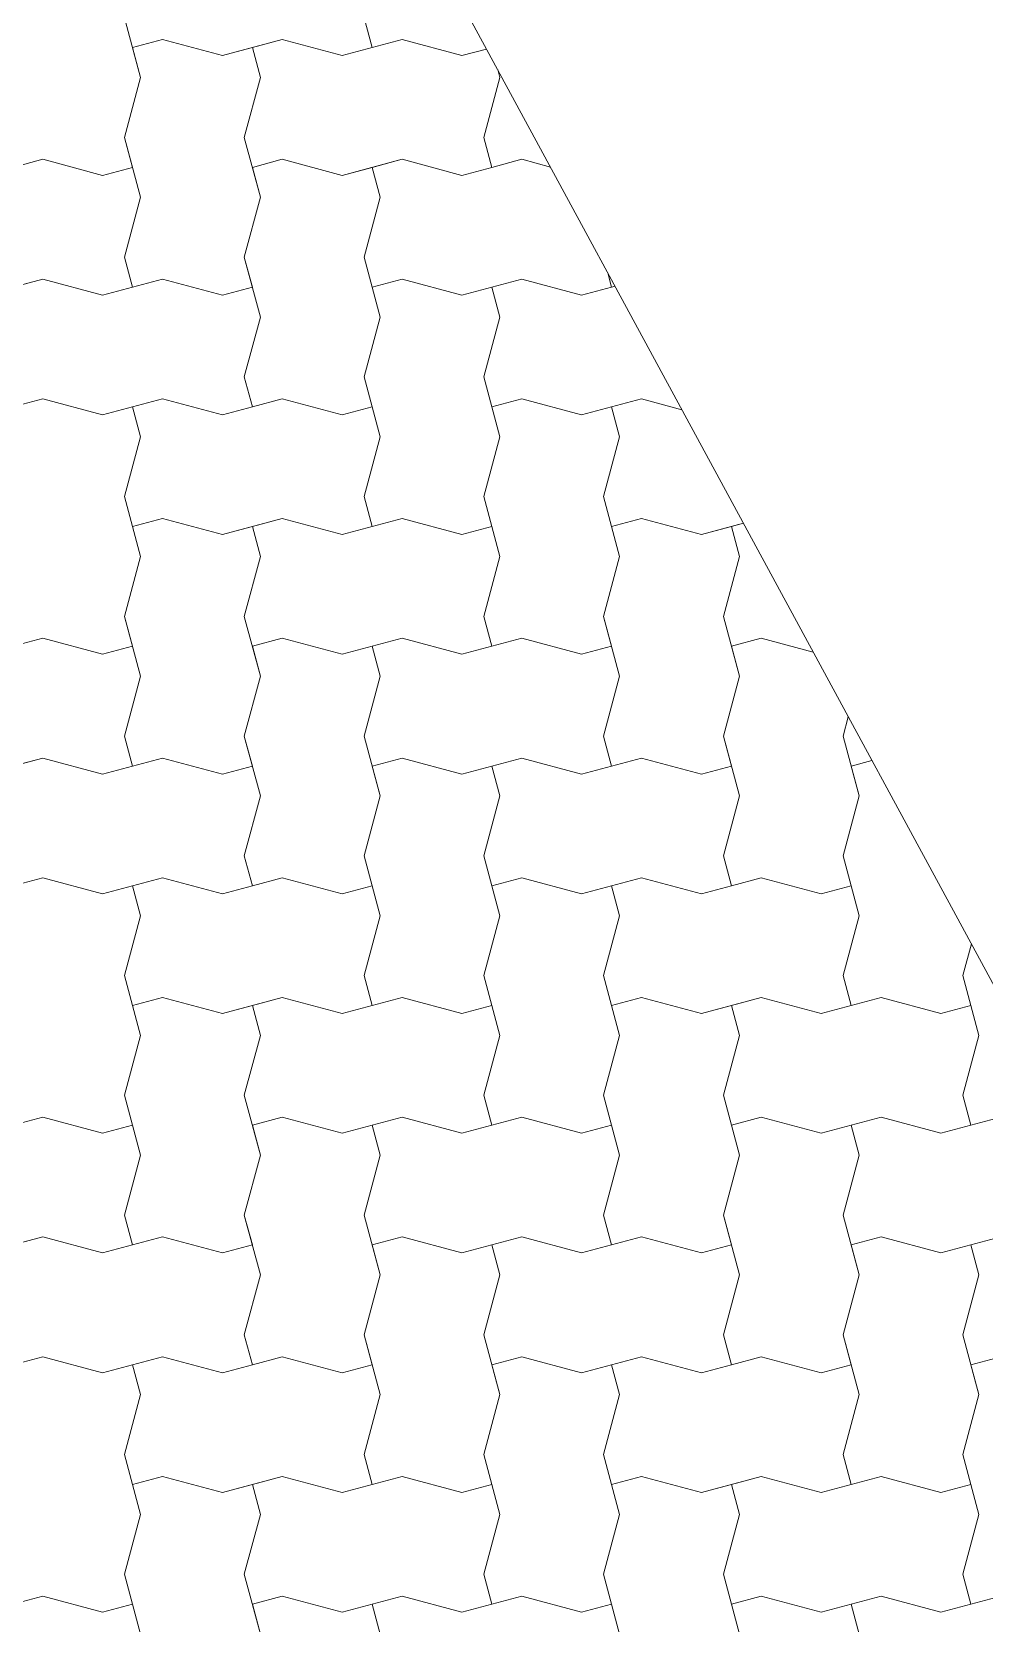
# Model space of a CAD drawing. Header units: metres. Extents: x -111189 to -108577, y -72951 to -72647.
# Drawn here: x -111167.142 to -111166.347, y -72941.789 to -72940.46 of the extents above; entities that cross this region are included whole.
import ezdxf

# ---------------------------------------------------------------- set-up
doc = ezdxf.new("R2010")
doc.units = ezdxf.units.M
doc.header["$MEASUREMENT"] = 0
doc.set_wipeout_variables(frame=1)
doc.linetypes.add('Wipeout_Contour', pattern=[1, 0, -1])
doc.layers.add('02 - PASSEIOS', color=7, linetype='Continuous')

# ---------------------------------------------------------------- blocks, each defined once
blk = doc.blocks.new('*X25', base_point=(-110957.0649, -73026.2797))
at = {"layer": '02 - PASSEIOS', "color": 253, "linetype": 'Continuous', "lineweight": 9}
for p, q in [((-111167.0649, -72940.448), (-111167.0515, -72940.498)), ((-111166.8649, -72940.448), (-111166.8582, -72940.473)), ((-111167.0332, -72940.4663), (-111167.0582, -72940.473)), ((-111167.0332, -72940.4663), (-111167.0582, -72940.473)), ((-111167.0332, -72940.4663), (-111166.9832, -72940.4797)), ((-111167.0332, -72940.4663), (-111166.9832, -72940.4797)), ((-111166.9832, -72940.4797), (-111166.9332, -72940.4663)), ((-111166.9332, -72940.4663), (-111166.9582, -72940.473)), ((-111166.9332, -72940.4663), (-111166.8832, -72940.4797)), ((-111166.9332, -72940.4663), (-111166.8832, -72940.4797)), ((-111166.8332, -72940.4663), (-111166.8582, -72940.473)), ((-111166.8332, -72940.4663), (-111166.7832, -72940.4797)), ((-111167.0515, -72940.498), (-111167.0582, -72940.473)), ((-111166.9832, -72940.4797), (-111166.9582, -72940.473)), ((-111166.9515, -72940.498), (-111166.9582, -72940.473)), ((-111166.8832, -72940.4797), (-111166.8582, -72940.473)), ((-111166.8832, -72940.4797), (-111166.8582, -72940.473)), ((-111166.7832, -72940.4797), (-111166.7626, -72940.4742)), ((-111166.7533, -72940.4914), (-111166.7515, -72940.498)), ((-111167.0515, -72940.498), (-111167.0649, -72940.548)), ((-111167.0515, -72940.498), (-111167.0649, -72940.548)), ((-111166.9515, -72940.498), (-111166.9649, -72940.548)), ((-111166.7515, -72940.498), (-111166.7649, -72940.548)), ((-111167.0649, -72940.548), (-111167.0582, -72940.573)), ((-111167.0649, -72940.548), (-111167.0515, -72940.598)), ((-111166.9649, -72940.548), (-111166.9515, -72940.598)), ((-111166.7649, -72940.548), (-111166.7582, -72940.573)), ((-111167.1332, -72940.5663), (-111167.1582, -72940.573)), ((-111167.1332, -72940.5663), (-111167.0832, -72940.5797)), ((-111167.0832, -72940.5797), (-111167.0582, -72940.573)), ((-111166.9332, -72940.5663), (-111166.9582, -72940.573)), ((-111166.9332, -72940.5663), (-111166.9582, -72940.573)), ((-111166.9515, -72940.598), (-111166.9582, -72940.573)), ((-111166.9332, -72940.5663), (-111166.8832, -72940.5797)), ((-111166.9332, -72940.5663), (-111166.8832, -72940.5797)), ((-111166.8832, -72940.5797), (-111166.8332, -72940.5663)), ((-111166.8832, -72940.5797), (-111166.8582, -72940.573)), ((-111166.8332, -72940.5663), (-111166.8582, -72940.573)), ((-111166.8515, -72940.598), (-111166.8582, -72940.573)), ((-111166.8332, -72940.5663), (-111166.7832, -72940.5797)), ((-111166.8332, -72940.5663), (-111166.7832, -72940.5797)), ((-111166.7832, -72940.5797), (-111166.7582, -72940.573)), ((-111166.7832, -72940.5797), (-111166.7582, -72940.573)), ((-111166.7332, -72940.5663), (-111166.7582, -72940.573)), ((-111166.7332, -72940.5663), (-111166.7092, -72940.5728)), ((-111167.0515, -72940.598), (-111167.0649, -72940.648)), ((-111166.9515, -72940.598), (-111166.9649, -72940.648)), ((-111166.9515, -72940.598), (-111166.9649, -72940.648)), ((-111166.8515, -72940.598), (-111166.8649, -72940.648)), ((-111167.0649, -72940.648), (-111167.0582, -72940.673)), ((-111166.9649, -72940.648), (-111166.9582, -72940.673)), ((-111166.9649, -72940.648), (-111166.9515, -72940.698)), ((-111166.8649, -72940.648), (-111166.8515, -72940.698)), ((-111167.1832, -72940.6797), (-111167.1332, -72940.6663)), ((-111167.1332, -72940.6663), (-111167.1582, -72940.673)), ((-111167.1332, -72940.6663), (-111167.0832, -72940.6797)), ((-111167.1332, -72940.6663), (-111167.0832, -72940.6797)), ((-111167.0332, -72940.6663), (-111167.0582, -72940.673)), ((-111167.0332, -72940.6663), (-111166.9832, -72940.6797)), ((-111166.8332, -72940.6663), (-111166.8582, -72940.673)), ((-111166.8332, -72940.6663), (-111166.8582, -72940.673)), ((-111166.8332, -72940.6663), (-111166.7832, -72940.6797)), ((-111166.8332, -72940.6663), (-111166.7832, -72940.6797)), ((-111166.7832, -72940.6797), (-111166.7332, -72940.6663)), ((-111166.7332, -72940.6663), (-111166.7582, -72940.673)), ((-111166.7332, -72940.6663), (-111166.6832, -72940.6797)), ((-111166.7332, -72940.6663), (-111166.6832, -72940.6797)), ((-111166.6614, -72940.661), (-111166.6582, -72940.673)), ((-111167.0832, -72940.6797), (-111167.0582, -72940.673)), ((-111167.0832, -72940.6797), (-111167.0582, -72940.673)), ((-111166.9832, -72940.6797), (-111166.9582, -72940.673)), ((-111166.8515, -72940.698), (-111166.8582, -72940.673)), ((-111166.7832, -72940.6797), (-111166.7582, -72940.673)), ((-111166.7515, -72940.698), (-111166.7582, -72940.673)), ((-111166.6832, -72940.6797), (-111166.6582, -72940.673)), ((-111166.6832, -72940.6797), (-111166.6582, -72940.673)), ((-111166.6553, -72940.6723), (-111166.6582, -72940.673)), ((-111166.9515, -72940.698), (-111166.9649, -72940.748)), ((-111166.8515, -72940.698), (-111166.8649, -72940.748)), ((-111166.8515, -72940.698), (-111166.8649, -72940.748)), ((-111166.7515, -72940.698), (-111166.7649, -72940.748)), ((-111166.9649, -72940.748), (-111166.9582, -72940.773)), ((-111166.8649, -72940.748), (-111166.8582, -72940.773)), ((-111166.8649, -72940.748), (-111166.8515, -72940.798)), ((-111166.7649, -72940.748), (-111166.7515, -72940.798)), ((-111167.1332, -72940.7663), (-111167.1582, -72940.773)), ((-111167.1332, -72940.7663), (-111167.1582, -72940.773)), ((-111167.1332, -72940.7663), (-111167.0832, -72940.7797)), ((-111167.1332, -72940.7663), (-111167.0832, -72940.7797)), ((-111167.0832, -72940.7797), (-111167.0332, -72940.7663)), ((-111167.0832, -72940.7797), (-111167.0582, -72940.773)), ((-111167.0332, -72940.7663), (-111167.0582, -72940.773)), ((-111167.0515, -72940.798), (-111167.0582, -72940.773)), ((-111167.0332, -72940.7663), (-111166.9832, -72940.7797)), ((-111167.0332, -72940.7663), (-111166.9832, -72940.7797)), ((-111166.9832, -72940.7797), (-111166.9582, -72940.773)), ((-111166.9832, -72940.7797), (-111166.9582, -72940.773)), ((-111166.9332, -72940.7663), (-111166.9582, -72940.773)), ((-111166.9332, -72940.7663), (-111166.8832, -72940.7797)), ((-111166.8832, -72940.7797), (-111166.8582, -72940.773)), ((-111166.7332, -72940.7663), (-111166.7582, -72940.773)), ((-111166.7332, -72940.7663), (-111166.7582, -72940.773)), ((-111166.7515, -72940.798), (-111166.7582, -72940.773)), ((-111166.7332, -72940.7663), (-111166.6832, -72940.7797)), ((-111166.7332, -72940.7663), (-111166.6832, -72940.7797)), ((-111166.6832, -72940.7797), (-111166.6332, -72940.7663)), ((-111166.6832, -72940.7797), (-111166.6582, -72940.773)), ((-111166.6332, -72940.7663), (-111166.6582, -72940.773)), ((-111166.6515, -72940.798), (-111166.6582, -72940.773)), ((-111166.6332, -72940.7663), (-111166.5995, -72940.7754)), ((-111166.6332, -72940.7663), (-111166.5995, -72940.7754)), ((-111167.0515, -72940.798), (-111167.0649, -72940.848)), ((-111166.8515, -72940.798), (-111166.8649, -72940.848)), ((-111166.7515, -72940.798), (-111166.7649, -72940.848)), ((-111166.7515, -72940.798), (-111166.7649, -72940.848)), ((-111166.6515, -72940.798), (-111166.6649, -72940.848)), ((-111167.0649, -72940.848), (-111167.0515, -72940.898)), ((-111166.8649, -72940.848), (-111166.8582, -72940.873)), ((-111166.7649, -72940.848), (-111166.7582, -72940.873)), ((-111166.7649, -72940.848), (-111166.7515, -72940.898)), ((-111166.6649, -72940.848), (-111166.6515, -72940.898)), ((-111167.0332, -72940.8663), (-111167.0582, -72940.873)), ((-111167.0332, -72940.8663), (-111167.0582, -72940.873)), ((-111167.0332, -72940.8663), (-111166.9832, -72940.8797)), ((-111167.0332, -72940.8663), (-111166.9832, -72940.8797)), ((-111166.9832, -72940.8797), (-111166.9332, -72940.8663)), ((-111166.9332, -72940.8663), (-111166.9582, -72940.873)), ((-111166.9332, -72940.8663), (-111166.8832, -72940.8797)), ((-111166.9332, -72940.8663), (-111166.8832, -72940.8797)), ((-111166.8332, -72940.8663), (-111166.8582, -72940.873)), ((-111166.8332, -72940.8663), (-111166.7832, -72940.8797)), ((-111166.6332, -72940.8663), (-111166.6582, -72940.873)), ((-111166.6332, -72940.8663), (-111166.6582, -72940.873)), ((-111166.6332, -72940.8663), (-111166.5832, -72940.8797)), ((-111166.6332, -72940.8663), (-111166.5832, -72940.8797)), ((-111167.0515, -72940.898), (-111167.0582, -72940.873)), ((-111166.9832, -72940.8797), (-111166.9582, -72940.873)), ((-111166.9515, -72940.898), (-111166.9582, -72940.873)), ((-111166.8832, -72940.8797), (-111166.8582, -72940.873)), ((-111166.8832, -72940.8797), (-111166.8582, -72940.873)), ((-111166.7832, -72940.8797), (-111166.7582, -72940.873)), ((-111166.6515, -72940.898), (-111166.6582, -72940.873)), ((-111166.5832, -72940.8797), (-111166.5481, -72940.8703)), ((-111166.5832, -72940.8797), (-111166.5582, -72940.873)), ((-111166.5481, -72940.8703), (-111166.5582, -72940.873)), ((-111166.5515, -72940.898), (-111166.5582, -72940.873)), ((-111167.0515, -72940.898), (-111167.0649, -72940.948)), ((-111167.0515, -72940.898), (-111167.0649, -72940.948)), ((-111166.9515, -72940.898), (-111166.9649, -72940.948)), ((-111166.7515, -72940.898), (-111166.7649, -72940.948)), ((-111166.6515, -72940.898), (-111166.6649, -72940.948)), ((-111166.6515, -72940.898), (-111166.6649, -72940.948)), ((-111166.5515, -72940.898), (-111166.5649, -72940.948)), ((-111167.0649, -72940.948), (-111167.0582, -72940.973)), ((-111167.0649, -72940.948), (-111167.0515, -72940.998)), ((-111166.9649, -72940.948), (-111166.9515, -72940.998)), ((-111166.7649, -72940.948), (-111166.7582, -72940.973)), ((-111166.6649, -72940.948), (-111166.6582, -72940.973)), ((-111166.6649, -72940.948), (-111166.6515, -72940.998)), ((-111166.5649, -72940.948), (-111166.5515, -72940.998)), ((-111167.1332, -72940.9663), (-111167.1582, -72940.973)), ((-111167.1332, -72940.9663), (-111167.0832, -72940.9797)), ((-111167.0832, -72940.9797), (-111167.0582, -72940.973)), ((-111166.9332, -72940.9663), (-111166.9582, -72940.973)), ((-111166.9332, -72940.9663), (-111166.9582, -72940.973)), ((-111166.9515, -72940.998), (-111166.9582, -72940.973)), ((-111166.9332, -72940.9663), (-111166.8832, -72940.9797)), ((-111166.9332, -72940.9663), (-111166.8832, -72940.9797)), ((-111166.8832, -72940.9797), (-111166.8332, -72940.9663)), ((-111166.8832, -72940.9797), (-111166.8582, -72940.973)), ((-111166.8332, -72940.9663), (-111166.8582, -72940.973)), ((-111166.8515, -72940.998), (-111166.8582, -72940.973)), ((-111166.8332, -72940.9663), (-111166.7832, -72940.9797)), ((-111166.8332, -72940.9663), (-111166.7832, -72940.9797)), ((-111166.7832, -72940.9797), (-111166.7582, -72940.973)), ((-111166.7832, -72940.9797), (-111166.7582, -72940.973)), ((-111166.7332, -72940.9663), (-111166.7582, -72940.973)), ((-111166.7332, -72940.9663), (-111166.6832, -72940.9797)), ((-111166.6832, -72940.9797), (-111166.6582, -72940.973)), ((-111166.5332, -72940.9663), (-111166.5582, -72940.973)), ((-111166.5332, -72940.9663), (-111166.5582, -72940.973)), ((-111166.5515, -72940.998), (-111166.5582, -72940.973)), ((-111166.5332, -72940.9663), (-111166.4898, -72940.978)), ((-111166.5332, -72940.9663), (-111166.4898, -72940.978)), ((-111167.0515, -72940.998), (-111167.0649, -72941.048)), ((-111166.9515, -72940.998), (-111166.9649, -72941.048)), ((-111166.9515, -72940.998), (-111166.9649, -72941.048)), ((-111166.8515, -72940.998), (-111166.8649, -72941.048)), ((-111166.6515, -72940.998), (-111166.6649, -72941.048)), ((-111166.5515, -72940.998), (-111166.5649, -72941.048)), ((-111166.5515, -72940.998), (-111166.5649, -72941.048)), ((-111166.4606, -72941.0319), (-111166.4649, -72941.048)), ((-111167.0649, -72941.048), (-111167.0582, -72941.073)), ((-111166.9649, -72941.048), (-111166.9582, -72941.073)), ((-111166.9649, -72941.048), (-111166.9515, -72941.098)), ((-111166.8649, -72941.048), (-111166.8515, -72941.098)), ((-111166.6649, -72941.048), (-111166.6582, -72941.073)), ((-111166.5649, -72941.048), (-111166.5582, -72941.073)), ((-111166.5649, -72941.048), (-111166.5515, -72941.098)), ((-111166.4649, -72941.048), (-111166.4515, -72941.098)), ((-111167.1832, -72941.0797), (-111167.1332, -72941.0663)), ((-111167.1332, -72941.0663), (-111167.1582, -72941.073)), ((-111167.1332, -72941.0663), (-111167.0832, -72941.0797)), ((-111167.1332, -72941.0663), (-111167.0832, -72941.0797)), ((-111167.0332, -72941.0663), (-111167.0582, -72941.073)), ((-111167.0332, -72941.0663), (-111166.9832, -72941.0797)), ((-111166.8332, -72941.0663), (-111166.8582, -72941.073)), ((-111166.8332, -72941.0663), (-111166.8582, -72941.073)), ((-111166.8332, -72941.0663), (-111166.7832, -72941.0797)), ((-111166.8332, -72941.0663), (-111166.7832, -72941.0797)), ((-111166.7832, -72941.0797), (-111166.7332, -72941.0663)), ((-111166.7332, -72941.0663), (-111166.7582, -72941.073)), ((-111166.7332, -72941.0663), (-111166.6832, -72941.0797)), ((-111166.7332, -72941.0663), (-111166.6832, -72941.0797)), ((-111166.6332, -72941.0663), (-111166.6582, -72941.073)), ((-111166.6332, -72941.0663), (-111166.5832, -72941.0797)), ((-111167.0832, -72941.0797), (-111167.0582, -72941.073)), ((-111167.0832, -72941.0797), (-111167.0582, -72941.073)), ((-111166.9832, -72941.0797), (-111166.9582, -72941.073)), ((-111166.8515, -72941.098), (-111166.8582, -72941.073)), ((-111166.7832, -72941.0797), (-111166.7582, -72941.073)), ((-111166.7515, -72941.098), (-111166.7582, -72941.073)), ((-111166.6832, -72941.0797), (-111166.6582, -72941.073)), ((-111166.6832, -72941.0797), (-111166.6582, -72941.073)), ((-111166.5832, -72941.0797), (-111166.5582, -72941.073)), ((-111166.4408, -72941.0684), (-111166.4582, -72941.073)), ((-111166.4408, -72941.0684), (-111166.4582, -72941.073)), ((-111166.4515, -72941.098), (-111166.4582, -72941.073)), ((-111166.9515, -72941.098), (-111166.9649, -72941.148)), ((-111166.8515, -72941.098), (-111166.8649, -72941.148)), ((-111166.8515, -72941.098), (-111166.8649, -72941.148)), ((-111166.7515, -72941.098), (-111166.7649, -72941.148)), ((-111166.5515, -72941.098), (-111166.5649, -72941.148)), ((-111166.4515, -72941.098), (-111166.4649, -72941.148)), ((-111166.4515, -72941.098), (-111166.4649, -72941.148)), ((-111166.9649, -72941.148), (-111166.9582, -72941.173)), ((-111166.8649, -72941.148), (-111166.8582, -72941.173)), ((-111166.8649, -72941.148), (-111166.8515, -72941.198)), ((-111166.7649, -72941.148), (-111166.7515, -72941.198)), ((-111166.5649, -72941.148), (-111166.5582, -72941.173)), ((-111166.4649, -72941.148), (-111166.4582, -72941.173)), ((-111166.4649, -72941.148), (-111166.4515, -72941.198)), ((-111167.1332, -72941.1663), (-111167.1582, -72941.173)), ((-111167.1332, -72941.1663), (-111167.1582, -72941.173)), ((-111167.1332, -72941.1663), (-111167.0832, -72941.1797)), ((-111167.1332, -72941.1663), (-111167.0832, -72941.1797)), ((-111167.0832, -72941.1797), (-111167.0332, -72941.1663)), ((-111167.0332, -72941.1663), (-111167.0582, -72941.173)), ((-111167.0332, -72941.1663), (-111166.9832, -72941.1797)), ((-111167.0332, -72941.1663), (-111166.9832, -72941.1797)), ((-111166.9332, -72941.1663), (-111166.9582, -72941.173)), ((-111166.9332, -72941.1663), (-111166.8832, -72941.1797)), ((-111166.7332, -72941.1663), (-111166.7582, -72941.173)), ((-111166.7332, -72941.1663), (-111166.7582, -72941.173)), ((-111166.7332, -72941.1663), (-111166.6832, -72941.1797)), ((-111166.7332, -72941.1663), (-111166.6832, -72941.1797)), ((-111166.6832, -72941.1797), (-111166.6332, -72941.1663)), ((-111166.6332, -72941.1663), (-111166.6582, -72941.173)), ((-111166.6332, -72941.1663), (-111166.5832, -72941.1797)), ((-111166.6332, -72941.1663), (-111166.5832, -72941.1797)), ((-111166.5332, -72941.1663), (-111166.5582, -72941.173)), ((-111166.5332, -72941.1663), (-111166.4832, -72941.1797)), ((-111167.0832, -72941.1797), (-111167.0582, -72941.173)), ((-111167.0515, -72941.198), (-111167.0582, -72941.173)), ((-111166.9832, -72941.1797), (-111166.9582, -72941.173)), ((-111166.9832, -72941.1797), (-111166.9582, -72941.173)), ((-111166.8832, -72941.1797), (-111166.8582, -72941.173)), ((-111166.7515, -72941.198), (-111166.7582, -72941.173)), ((-111166.6832, -72941.1797), (-111166.6582, -72941.173)), ((-111166.6515, -72941.198), (-111166.6582, -72941.173)), ((-111166.5832, -72941.1797), (-111166.5582, -72941.173)), ((-111166.5832, -72941.1797), (-111166.5582, -72941.173)), ((-111166.4832, -72941.1797), (-111166.4582, -72941.173)), ((-111167.0515, -72941.198), (-111167.0649, -72941.248)), ((-111166.8515, -72941.198), (-111166.8649, -72941.248)), ((-111166.7515, -72941.198), (-111166.7649, -72941.248)), ((-111166.7515, -72941.198), (-111166.7649, -72941.248)), ((-111166.6515, -72941.198), (-111166.6649, -72941.248)), ((-111166.4515, -72941.198), (-111166.4649, -72941.248)), ((-111166.3578, -72941.2216), (-111166.3649, -72941.248)), ((-111166.3578, -72941.2216), (-111166.3649, -72941.248)), ((-111167.0649, -72941.248), (-111167.0515, -72941.298)), ((-111166.8649, -72941.248), (-111166.8582, -72941.273)), ((-111166.7649, -72941.248), (-111166.7582, -72941.273)), ((-111166.7649, -72941.248), (-111166.7515, -72941.298)), ((-111166.6649, -72941.248), (-111166.6515, -72941.298)), ((-111166.4649, -72941.248), (-111166.4582, -72941.273)), ((-111166.3649, -72941.248), (-111166.3582, -72941.273)), ((-111166.3649, -72941.248), (-111166.3515, -72941.298)), ((-111167.0332, -72941.2663), (-111167.0582, -72941.273)), ((-111167.0332, -72941.2663), (-111167.0582, -72941.273)), ((-111167.0515, -72941.298), (-111167.0582, -72941.273)), ((-111167.0332, -72941.2663), (-111166.9832, -72941.2797)), ((-111167.0332, -72941.2663), (-111166.9832, -72941.2797)), ((-111166.9832, -72941.2797), (-111166.9332, -72941.2663)), ((-111166.9832, -72941.2797), (-111166.9582, -72941.273)), ((-111166.9332, -72941.2663), (-111166.9582, -72941.273)), ((-111166.9515, -72941.298), (-111166.9582, -72941.273)), ((-111166.9332, -72941.2663), (-111166.8832, -72941.2797)), ((-111166.9332, -72941.2663), (-111166.8832, -72941.2797)), ((-111166.8832, -72941.2797), (-111166.8582, -72941.273)), ((-111166.8832, -72941.2797), (-111166.8582, -72941.273)), ((-111166.8332, -72941.2663), (-111166.8582, -72941.273)), ((-111166.8332, -72941.2663), (-111166.7832, -72941.2797)), ((-111166.7832, -72941.2797), (-111166.7582, -72941.273)), ((-111166.6332, -72941.2663), (-111166.6582, -72941.273)), ((-111166.6332, -72941.2663), (-111166.6582, -72941.273)), ((-111166.6515, -72941.298), (-111166.6582, -72941.273)), ((-111166.6332, -72941.2663), (-111166.5832, -72941.2797)), ((-111166.6332, -72941.2663), (-111166.5832, -72941.2797)), ((-111166.5832, -72941.2797), (-111166.5332, -72941.2663)), ((-111166.5832, -72941.2797), (-111166.5582, -72941.273)), ((-111166.5332, -72941.2663), (-111166.5582, -72941.273)), ((-111166.5515, -72941.298), (-111166.5582, -72941.273)), ((-111166.5332, -72941.2663), (-111166.4832, -72941.2797)), ((-111166.5332, -72941.2663), (-111166.4832, -72941.2797)), ((-111166.4832, -72941.2797), (-111166.4582, -72941.273)), ((-111166.4832, -72941.2797), (-111166.4582, -72941.273)), ((-111166.4332, -72941.2663), (-111166.4582, -72941.273)), ((-111166.4332, -72941.2663), (-111166.3832, -72941.2797)), ((-111166.3832, -72941.2797), (-111166.3582, -72941.273)), ((-111167.0515, -72941.298), (-111167.0649, -72941.348)), ((-111167.0515, -72941.298), (-111167.0649, -72941.348)), ((-111166.9515, -72941.298), (-111166.9649, -72941.348)), ((-111166.7515, -72941.298), (-111166.7649, -72941.348)), ((-111166.6515, -72941.298), (-111166.6649, -72941.348)), ((-111166.6515, -72941.298), (-111166.6649, -72941.348)), ((-111166.5515, -72941.298), (-111166.5649, -72941.348)), ((-111166.3515, -72941.298), (-111166.3649, -72941.348)), ((-111167.0649, -72941.348), (-111167.0582, -72941.373)), ((-111167.0649, -72941.348), (-111167.0515, -72941.398)), ((-111166.9649, -72941.348), (-111166.9515, -72941.398)), ((-111166.7649, -72941.348), (-111166.7582, -72941.373)), ((-111166.6649, -72941.348), (-111166.6582, -72941.373)), ((-111166.6649, -72941.348), (-111166.6515, -72941.398)), ((-111166.5649, -72941.348), (-111166.5515, -72941.398)), ((-111166.3649, -72941.348), (-111166.3582, -72941.373)), ((-111167.1332, -72941.3663), (-111167.1582, -72941.373)), ((-111167.1332, -72941.3663), (-111167.0832, -72941.3797)), ((-111166.9332, -72941.3663), (-111166.9582, -72941.373)), ((-111166.9332, -72941.3663), (-111166.9582, -72941.373)), ((-111166.9332, -72941.3663), (-111166.8832, -72941.3797)), ((-111166.9332, -72941.3663), (-111166.8832, -72941.3797)), ((-111166.8832, -72941.3797), (-111166.8332, -72941.3663)), ((-111166.8332, -72941.3663), (-111166.8582, -72941.373)), ((-111166.8332, -72941.3663), (-111166.7832, -72941.3797)), ((-111166.8332, -72941.3663), (-111166.7832, -72941.3797)), ((-111166.7332, -72941.3663), (-111166.7582, -72941.373)), ((-111166.7332, -72941.3663), (-111166.6832, -72941.3797)), ((-111166.5332, -72941.3663), (-111166.5582, -72941.373)), ((-111166.5332, -72941.3663), (-111166.5582, -72941.373)), ((-111166.5332, -72941.3663), (-111166.4832, -72941.3797)), ((-111166.5332, -72941.3663), (-111166.4832, -72941.3797)), ((-111166.4832, -72941.3797), (-111166.4332, -72941.3663)), ((-111166.4332, -72941.3663), (-111166.4582, -72941.373)), ((-111166.4332, -72941.3663), (-111166.3832, -72941.3797)), ((-111166.4332, -72941.3663), (-111166.3832, -72941.3797)), ((-111166.3332, -72941.3663), (-111166.3582, -72941.373)), ((-111167.0832, -72941.3797), (-111167.0582, -72941.373)), ((-111166.9515, -72941.398), (-111166.9582, -72941.373)), ((-111166.8832, -72941.3797), (-111166.8582, -72941.373)), ((-111166.8515, -72941.398), (-111166.8582, -72941.373)), ((-111166.7832, -72941.3797), (-111166.7582, -72941.373)), ((-111166.7832, -72941.3797), (-111166.7582, -72941.373)), ((-111166.6832, -72941.3797), (-111166.6582, -72941.373)), ((-111166.5515, -72941.398), (-111166.5582, -72941.373)), ((-111166.4832, -72941.3797), (-111166.4582, -72941.373)), ((-111166.4515, -72941.398), (-111166.4582, -72941.373)), ((-111166.3832, -72941.3797), (-111166.3582, -72941.373)), ((-111166.3832, -72941.3797), (-111166.3582, -72941.373)), ((-111167.0515, -72941.398), (-111167.0649, -72941.448)), ((-111166.9515, -72941.398), (-111166.9649, -72941.448)), ((-111166.9515, -72941.398), (-111166.9649, -72941.448)), ((-111166.8515, -72941.398), (-111166.8649, -72941.448)), ((-111166.6515, -72941.398), (-111166.6649, -72941.448)), ((-111166.5515, -72941.398), (-111166.5649, -72941.448)), ((-111166.5515, -72941.398), (-111166.5649, -72941.448)), ((-111166.4515, -72941.398), (-111166.4649, -72941.448)), ((-111167.0649, -72941.448), (-111167.0582, -72941.473)), ((-111166.9649, -72941.448), (-111166.9582, -72941.473)), ((-111166.9649, -72941.448), (-111166.9515, -72941.498)), ((-111166.8649, -72941.448), (-111166.8515, -72941.498)), ((-111166.6649, -72941.448), (-111166.6582, -72941.473)), ((-111166.5649, -72941.448), (-111166.5582, -72941.473)), ((-111166.5649, -72941.448), (-111166.5515, -72941.498)), ((-111166.4649, -72941.448), (-111166.4515, -72941.498)), ((-111167.1832, -72941.4797), (-111167.1332, -72941.4663)), ((-111167.1332, -72941.4663), (-111167.1582, -72941.473)), ((-111167.1332, -72941.4663), (-111167.0832, -72941.4797)), ((-111167.1332, -72941.4663), (-111167.0832, -72941.4797)), ((-111167.0832, -72941.4797), (-111167.0582, -72941.473)), ((-111167.0832, -72941.4797), (-111167.0582, -72941.473)), ((-111167.0332, -72941.4663), (-111167.0582, -72941.473)), ((-111167.0332, -72941.4663), (-111166.9832, -72941.4797)), ((-111166.9832, -72941.4797), (-111166.9582, -72941.473)), ((-111166.8332, -72941.4663), (-111166.8582, -72941.473)), ((-111166.8332, -72941.4663), (-111166.8582, -72941.473)), ((-111166.8515, -72941.498), (-111166.8582, -72941.473)), ((-111166.8332, -72941.4663), (-111166.7832, -72941.4797)), ((-111166.8332, -72941.4663), (-111166.7832, -72941.4797)), ((-111166.7832, -72941.4797), (-111166.7332, -72941.4663)), ((-111166.7832, -72941.4797), (-111166.7582, -72941.473)), ((-111166.7332, -72941.4663), (-111166.7582, -72941.473)), ((-111166.7515, -72941.498), (-111166.7582, -72941.473)), ((-111166.7332, -72941.4663), (-111166.6832, -72941.4797)), ((-111166.7332, -72941.4663), (-111166.6832, -72941.4797)), ((-111166.6832, -72941.4797), (-111166.6582, -72941.473)), ((-111166.6832, -72941.4797), (-111166.6582, -72941.473)), ((-111166.6332, -72941.4663), (-111166.6582, -72941.473)), ((-111166.6332, -72941.4663), (-111166.5832, -72941.4797)), ((-111166.5832, -72941.4797), (-111166.5582, -72941.473)), ((-111166.4332, -72941.4663), (-111166.4582, -72941.473)), ((-111166.4332, -72941.4663), (-111166.4582, -72941.473)), ((-111166.4515, -72941.498), (-111166.4582, -72941.473)), ((-111166.4332, -72941.4663), (-111166.3832, -72941.4797)), ((-111166.4332, -72941.4663), (-111166.3832, -72941.4797)), ((-111166.3832, -72941.4797), (-111166.3332, -72941.4663)), ((-111166.3832, -72941.4797), (-111166.3582, -72941.473)), ((-111166.3332, -72941.4663), (-111166.3582, -72941.473)), ((-111166.3515, -72941.498), (-111166.3582, -72941.473)), ((-111166.9515, -72941.498), (-111166.9649, -72941.548)), ((-111166.8515, -72941.498), (-111166.8649, -72941.548)), ((-111166.8515, -72941.498), (-111166.8649, -72941.548)), ((-111166.7515, -72941.498), (-111166.7649, -72941.548)), ((-111166.5515, -72941.498), (-111166.5649, -72941.548)), ((-111166.4515, -72941.498), (-111166.4649, -72941.548)), ((-111166.4515, -72941.498), (-111166.4649, -72941.548)), ((-111166.3515, -72941.498), (-111166.3649, -72941.548)), ((-111166.9649, -72941.548), (-111166.9582, -72941.573)), ((-111166.8649, -72941.548), (-111166.8582, -72941.573)), ((-111166.8649, -72941.548), (-111166.8515, -72941.598)), ((-111166.7649, -72941.548), (-111166.7515, -72941.598)), ((-111166.5649, -72941.548), (-111166.5582, -72941.573)), ((-111166.4649, -72941.548), (-111166.4582, -72941.573)), ((-111166.4649, -72941.548), (-111166.4515, -72941.598)), ((-111166.3649, -72941.548), (-111166.3515, -72941.598)), ((-111167.1332, -72941.5663), (-111167.1582, -72941.573)), ((-111167.1332, -72941.5663), (-111167.1582, -72941.573)), ((-111167.1332, -72941.5663), (-111167.0832, -72941.5797)), ((-111167.1332, -72941.5663), (-111167.0832, -72941.5797)), ((-111167.0832, -72941.5797), (-111167.0332, -72941.5663)), ((-111167.0332, -72941.5663), (-111167.0582, -72941.573)), ((-111167.0332, -72941.5663), (-111166.9832, -72941.5797)), ((-111167.0332, -72941.5663), (-111166.9832, -72941.5797)), ((-111166.9332, -72941.5663), (-111166.9582, -72941.573)), ((-111166.9332, -72941.5663), (-111166.8832, -72941.5797)), ((-111166.7332, -72941.5663), (-111166.7582, -72941.573)), ((-111166.7332, -72941.5663), (-111166.7582, -72941.573)), ((-111166.7332, -72941.5663), (-111166.6832, -72941.5797)), ((-111166.7332, -72941.5663), (-111166.6832, -72941.5797)), ((-111166.6832, -72941.5797), (-111166.6332, -72941.5663)), ((-111166.6332, -72941.5663), (-111166.6582, -72941.573)), ((-111166.6332, -72941.5663), (-111166.5832, -72941.5797)), ((-111166.6332, -72941.5663), (-111166.5832, -72941.5797)), ((-111166.5332, -72941.5663), (-111166.5582, -72941.573)), ((-111166.5332, -72941.5663), (-111166.4832, -72941.5797)), ((-111166.3332, -72941.5663), (-111166.3582, -72941.573)), ((-111166.3332, -72941.5663), (-111166.3582, -72941.573)), ((-111167.0832, -72941.5797), (-111167.0582, -72941.573)), ((-111167.0515, -72941.598), (-111167.0582, -72941.573)), ((-111166.9832, -72941.5797), (-111166.9582, -72941.573)), ((-111166.9832, -72941.5797), (-111166.9582, -72941.573)), ((-111166.8832, -72941.5797), (-111166.8582, -72941.573)), ((-111166.7515, -72941.598), (-111166.7582, -72941.573)), ((-111166.6832, -72941.5797), (-111166.6582, -72941.573)), ((-111166.6515, -72941.598), (-111166.6582, -72941.573)), ((-111166.5832, -72941.5797), (-111166.5582, -72941.573)), ((-111166.5832, -72941.5797), (-111166.5582, -72941.573)), ((-111166.4832, -72941.5797), (-111166.4582, -72941.573)), ((-111166.3515, -72941.598), (-111166.3582, -72941.573)), ((-111167.0515, -72941.598), (-111167.0649, -72941.648)), ((-111166.8515, -72941.598), (-111166.8649, -72941.648)), ((-111166.7515, -72941.598), (-111166.7649, -72941.648)), ((-111166.7515, -72941.598), (-111166.7649, -72941.648)), ((-111166.6515, -72941.598), (-111166.6649, -72941.648)), ((-111166.4515, -72941.598), (-111166.4649, -72941.648)), ((-111166.3515, -72941.598), (-111166.3649, -72941.648)), ((-111166.3515, -72941.598), (-111166.3649, -72941.648)), ((-111167.0649, -72941.648), (-111167.0515, -72941.698)), ((-111166.8649, -72941.648), (-111166.8582, -72941.673)), ((-111166.7649, -72941.648), (-111166.7582, -72941.673)), ((-111166.7649, -72941.648), (-111166.7515, -72941.698)), ((-111166.6649, -72941.648), (-111166.6515, -72941.698)), ((-111166.4649, -72941.648), (-111166.4582, -72941.673)), ((-111166.3649, -72941.648), (-111166.3582, -72941.673)), ((-111166.3649, -72941.648), (-111166.3515, -72941.698)), ((-111167.0332, -72941.6663), (-111167.0582, -72941.673)), ((-111167.0332, -72941.6663), (-111167.0582, -72941.673)), ((-111167.0515, -72941.698), (-111167.0582, -72941.673)), ((-111167.0332, -72941.6663), (-111166.9832, -72941.6797)), ((-111167.0332, -72941.6663), (-111166.9832, -72941.6797)), ((-111166.9832, -72941.6797), (-111166.9332, -72941.6663)), ((-111166.9832, -72941.6797), (-111166.9582, -72941.673)), ((-111166.9332, -72941.6663), (-111166.9582, -72941.673)), ((-111166.9515, -72941.698), (-111166.9582, -72941.673)), ((-111166.9332, -72941.6663), (-111166.8832, -72941.6797)), ((-111166.9332, -72941.6663), (-111166.8832, -72941.6797)), ((-111166.8832, -72941.6797), (-111166.8582, -72941.673)), ((-111166.8832, -72941.6797), (-111166.8582, -72941.673)), ((-111166.8332, -72941.6663), (-111166.8582, -72941.673)), ((-111166.8332, -72941.6663), (-111166.7832, -72941.6797)), ((-111166.7832, -72941.6797), (-111166.7582, -72941.673)), ((-111166.6332, -72941.6663), (-111166.6582, -72941.673)), ((-111166.6332, -72941.6663), (-111166.6582, -72941.673)), ((-111166.6515, -72941.698), (-111166.6582, -72941.673)), ((-111166.6332, -72941.6663), (-111166.5832, -72941.6797)), ((-111166.6332, -72941.6663), (-111166.5832, -72941.6797)), ((-111166.5832, -72941.6797), (-111166.5332, -72941.6663)), ((-111166.5832, -72941.6797), (-111166.5582, -72941.673)), ((-111166.5332, -72941.6663), (-111166.5582, -72941.673)), ((-111166.5515, -72941.698), (-111166.5582, -72941.673)), ((-111166.5332, -72941.6663), (-111166.4832, -72941.6797)), ((-111166.5332, -72941.6663), (-111166.4832, -72941.6797)), ((-111166.4832, -72941.6797), (-111166.4582, -72941.673)), ((-111166.4832, -72941.6797), (-111166.4582, -72941.673)), ((-111166.4332, -72941.6663), (-111166.4582, -72941.673)), ((-111166.4332, -72941.6663), (-111166.3832, -72941.6797)), ((-111166.3832, -72941.6797), (-111166.3582, -72941.673)), ((-111167.0515, -72941.698), (-111167.0649, -72941.748)), ((-111167.0515, -72941.698), (-111167.0649, -72941.748)), ((-111166.9515, -72941.698), (-111166.9649, -72941.748)), ((-111166.7515, -72941.698), (-111166.7649, -72941.748)), ((-111166.6515, -72941.698), (-111166.6649, -72941.748)), ((-111166.6515, -72941.698), (-111166.6649, -72941.748)), ((-111166.5515, -72941.698), (-111166.5649, -72941.748)), ((-111166.3515, -72941.698), (-111166.3649, -72941.748)), ((-111167.0649, -72941.748), (-111167.0582, -72941.773)), ((-111167.0649, -72941.748), (-111167.0515, -72941.798)), ((-111166.9649, -72941.748), (-111166.9515, -72941.798)), ((-111166.7649, -72941.748), (-111166.7582, -72941.773)), ((-111166.6649, -72941.748), (-111166.6582, -72941.773)), ((-111166.6649, -72941.748), (-111166.6515, -72941.798)), ((-111166.5649, -72941.748), (-111166.5515, -72941.798)), ((-111166.3649, -72941.748), (-111166.3582, -72941.773)), ((-111167.1332, -72941.7663), (-111167.1582, -72941.773)), ((-111167.1332, -72941.7663), (-111167.0832, -72941.7797)), ((-111166.9332, -72941.7663), (-111166.9582, -72941.773)), ((-111166.9332, -72941.7663), (-111166.9582, -72941.773)), ((-111166.9332, -72941.7663), (-111166.8832, -72941.7797)), ((-111166.9332, -72941.7663), (-111166.8832, -72941.7797)), ((-111166.8832, -72941.7797), (-111166.8332, -72941.7663)), ((-111166.8332, -72941.7663), (-111166.8582, -72941.773)), ((-111166.8332, -72941.7663), (-111166.7832, -72941.7797)), ((-111166.8332, -72941.7663), (-111166.7832, -72941.7797)), ((-111166.7332, -72941.7663), (-111166.7582, -72941.773)), ((-111166.7332, -72941.7663), (-111166.6832, -72941.7797)), ((-111166.5332, -72941.7663), (-111166.5582, -72941.773)), ((-111166.5332, -72941.7663), (-111166.5582, -72941.773)), ((-111166.5332, -72941.7663), (-111166.4832, -72941.7797)), ((-111166.5332, -72941.7663), (-111166.4832, -72941.7797)), ((-111166.4832, -72941.7797), (-111166.4332, -72941.7663)), ((-111166.4332, -72941.7663), (-111166.4582, -72941.773)), ((-111166.4332, -72941.7663), (-111166.3832, -72941.7797)), ((-111166.4332, -72941.7663), (-111166.3832, -72941.7797)), ((-111166.3332, -72941.7663), (-111166.3582, -72941.773)), ((-111167.0832, -72941.7797), (-111167.0582, -72941.773)), ((-111166.9515, -72941.798), (-111166.9582, -72941.773)), ((-111166.8832, -72941.7797), (-111166.8582, -72941.773)), ((-111166.8515, -72941.798), (-111166.8582, -72941.773)), ((-111166.7832, -72941.7797), (-111166.7582, -72941.773)), ((-111166.7832, -72941.7797), (-111166.7582, -72941.773)), ((-111166.6832, -72941.7797), (-111166.6582, -72941.773)), ((-111166.5515, -72941.798), (-111166.5582, -72941.773)), ((-111166.4832, -72941.7797), (-111166.4582, -72941.773)), ((-111166.4515, -72941.798), (-111166.4582, -72941.773)), ((-111166.3832, -72941.7797), (-111166.3582, -72941.773)), ((-111166.3832, -72941.7797), (-111166.3582, -72941.773))]:
    blk.add_line(p, q, dxfattribs=at)
blk = doc.blocks.new('Malha_8_1', base_point=(-111182.45, -72914.5203))
at = {"color": 254, "linetype": 'Wipeout_Contour', "lineweight": 0, "ltscale": 1861428.278801215}
blk.add_wipeout([(-111182.45, -72914.5203), (-111181.1398, -72916.9324), (-111179.283, -72920.3506), (-111178.6992, -72921.4255), (-111173.1932, -72931.5618), (-111171.3979, -72934.867), (-111163.9365, -72948.6033), (-111162.5896, -72948.18), (-111170.1617, -72934.1975), (-111171.9536, -72930.8885), (-111177.4458, -72920.7467), (-111178.0283, -72919.6711), (-111179.8807, -72916.2505), (-111181.0503, -72914.0907)], dxfattribs=at).dxf.layer = '02 - PASSEIOS'
at = {"layer": '02 - PASSEIOS', "color": 7, "linetype": 'Continuous', "lineweight": 13, "flags": 128}
blk.add_lwpolyline([(-111182.45, -72914.5203), (-111181.0503, -72914.0907), (-111179.8807, -72916.2505), (-111178.0283, -72919.6711), (-111177.4458, -72920.7467), (-111171.9536, -72930.8885), (-111170.1617, -72934.1975), (-111162.5896, -72948.18), (-111163.9365, -72948.6033), (-111171.3979, -72934.867), (-111173.1932, -72931.5618), (-111178.6992, -72921.4255), (-111179.283, -72920.3506), (-111181.1398, -72916.9324)], close=True, dxfattribs=at)
at = {"layer": '02 - PASSEIOS', "color": 7, "lineweight": 13}
blk.add_blockref('*X25', (-110957.0649, -73026.2797), dxfattribs=at)

msp = doc.modelspace()

# ---------------------------------------------------------------- block references
at = {"layer": '02 - PASSEIOS', "color": 7, "lineweight": 13}
msp.add_blockref('Malha_8_1', (-111182.45, -72914.5203), dxfattribs=at)

doc.saveas('drawing.dxf')
